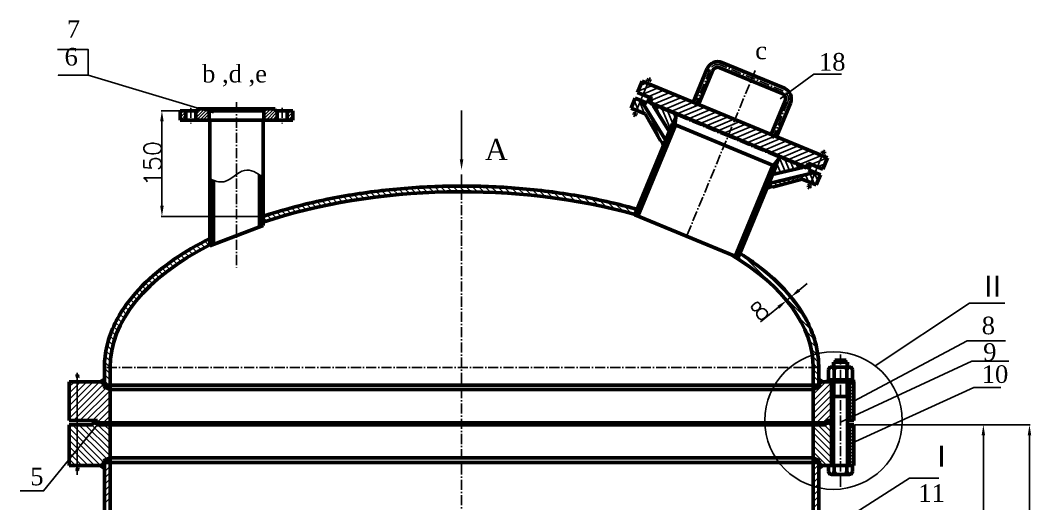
# Model space of a CAD drawing. Header units: millimetres. Extents: x 1843 to 5362, y -55 to 1852.
# Drawn here: x 2083 to 3522, y 1134 to 1821 of the extents above; entities that cross this region are included whole.
import ezdxf

# ---------------------------------------------------------------- set-up
doc = ezdxf.new("R2010")
doc.units = ezdxf.units.MM
doc.header["$LTSCALE"] = 1.2
doc.linetypes.add('ACAD_ISO10W100', pattern=[18, 12, -3, 0, -3])
for name, color, linetype in [('中心线', 211, 'ACAD_ISO10W100'), ('剖面线', 2, 'Continuous'), ('填充线', 70, 'Continuous'), ('标注线', 131, 'Continuous')]:
    doc.layers.add(name, color=color, linetype=linetype)
doc.layers.add('实体线', color=2, linetype='Continuous', lineweight=50)
doc.styles.get("Standard").update_dxf_attribs({"font": 'txt', "bigfont": 'gbcbig.shx'})
doc.dimstyles.new('ISO-25', dxfattribs={"dimtxt": 25, "dimasz": 15, "dimexe": 1.25, "dimexo": 0.625, "dimtad": 1, "dimdsep": 46, "dimtxsty": 'Standard', "dimcen": 2.5, "dimadec": 0, "dimazin": 0, "dimtfac": 1, "dimtmove": 0, "dimatfit": 3, "dimfxl": 1, "dimarcsym": 0})

# ---------------------------------------------------------------- blocks, each defined once
blk = doc.blocks.new('*D33')
at = {"layer": 'Defpoints', "color": 0}
for p in [(3179.2, 1427.7), (3173, 1422.6), (3173, 1422.6)]:
    blk.add_point(p, dxfattribs=at)
at = {"layer": '标注线', "color": 0, "lineweight": -2}
for p, q in [((3190.8, 1437.2), (3202.3, 1446.8)), ((3179.2, 1427.7), (3173, 1422.6)), ((3178.8, 1428.2), (3178.4, 1428.6)), ((3161.4, 1413), (3136, 1392.1)), ((3172.6, 1423.1), (3172.2, 1423.6))]:
    blk.add_line(p, q, dxfattribs=at)
at = {"layer": '标注线', "color": 0}
for points in [[(3189.2, 1439.2), (3192.4, 1435.3), (3179.2, 1427.7)], [(3159.9, 1415), (3163, 1411.1), (3173, 1422.6)]]:
    blk.add_solid(points, dxfattribs=at)
at = {"layer": '标注线', "color": 0, "insert": (3134.6, 1407.9), "char_height": 25, "attachment_point": 5, "rotation": 39.5047}
blk.add_mtext('8', dxfattribs=at)
blk = doc.blocks.new('*D34')
at = {"layer": 'Defpoints', "color": 0}
for p in [(3268.8, 1245.9), (3416.8, 895.9), (3452.9, 895.9)]:
    blk.add_point(p, dxfattribs=at)
at = {"layer": '标注线', "color": 0, "lineweight": -2}
for p, q in [((3269.4, 1245.9), (3454.2, 1245.9)), ((3452.9, 1230.9), (3452.9, 910.9)), ((3417.4, 895.9), (3454.2, 895.9))]:
    blk.add_line(p, q, dxfattribs=at)
at = {"layer": '标注线', "color": 0}
for points in [[(3450.4, 1230.9), (3455.4, 1230.9), (3452.9, 1245.9)], [(3450.4, 910.9), (3455.4, 910.9), (3452.9, 895.9)]]:
    blk.add_solid(points, dxfattribs=at)
at = {"layer": '标注线', "color": 0, "insert": (3439.8, 1070.9), "char_height": 25, "attachment_point": 5, "rotation": 90}
blk.add_mtext('350', dxfattribs=at)
blk = doc.blocks.new('*D35')
at = {"layer": 'Defpoints', "color": 0}
for p in [(3269.4, 1245.9), (3210.8, 445.9), (3518.5, 445.9)]:
    blk.add_point(p, dxfattribs=at)
at = {"layer": '标注线', "color": 0, "lineweight": -2}
for p, q in [((3270, 1245.9), (3519.7, 1245.9)), ((3518.5, 1230.9), (3518.5, 460.9)), ((3211.4, 445.9), (3519.7, 445.9))]:
    blk.add_line(p, q, dxfattribs=at)
at = {"layer": '标注线', "color": 0}
for points in [[(3516, 1230.9), (3521, 1230.9), (3518.5, 1245.9)], [(3516, 460.9), (3521, 460.9), (3518.5, 445.9)]]:
    blk.add_solid(points, dxfattribs=at)
at = {"layer": '标注线', "color": 0, "insert": (3505.4, 845.9), "char_height": 25, "attachment_point": 5, "rotation": 90}
blk.add_mtext('800', dxfattribs=at)
blk = doc.blocks.new('*D42')
at = {"layer": 'Defpoints', "color": 0}
for p in [(2284.6, 1692.2), (2310.7, 1692.2), (2428.8, 1542.2)]:
    blk.add_point(p, dxfattribs=at)
at = {"layer": '标注线', "color": 0, "lineweight": -2}
for p, q in [((2310, 1692.2), (2283.3, 1692.2)), ((2284.6, 1557.2), (2284.6, 1677.2)), ((2428.1, 1542.2), (2283.3, 1542.2))]:
    blk.add_line(p, q, dxfattribs=at)
at = {"layer": '标注线', "color": 0}
for points in [[(2282.1, 1677.2), (2287.1, 1677.2), (2284.6, 1692.2)], [(2282.1, 1557.2), (2287.1, 1557.2), (2284.6, 1542.2)]]:
    blk.add_solid(points, dxfattribs=at)
at = {"layer": '标注线', "color": 0, "insert": (2271.4, 1617.2), "char_height": 25, "attachment_point": 5, "rotation": 90}
blk.add_mtext('150', dxfattribs=at)

msp = doc.modelspace()

# ---------------------------------------------------------------- hatches: boundary and pattern name
at = {"layer": '填充线'}
h = msp.add_hatch(dxfattribs=at)
h.set_pattern_fill('ANSI31', color=256, scale=2, angle=67.5, style=0)
h.paths.add_polyline_path([(2957.871, 1710.321), (2965.57, 1707.132), (2959.639, 1692.812), (2951.939, 1696.001)])
h.paths.add_polyline_path([(2965.57, 1707.132), (2966.417, 1706.781), (3001.06, 1649.962), (2999.954, 1647.292), (2993.893, 1649.803), (2971.803, 1687.773), (2959.639, 1692.812)])
h.paths.add_polyline_path([(2983.295, 1699.777), (2983.334, 1699.793), (3015.392, 1686.514), (3010.219, 1674.025), (3010.909, 1673.739), (3006.273, 1662.546)])
h = msp.add_hatch(dxfattribs=at)
h.set_pattern_fill('ANSI31', color=256, angle=180, style=0)
h.set_pattern_definition([(225, (4246.3768, 3034.9292), (2.245064, -2.245064), [])])
h.paths.add_polyline_path([(2445.652, 1692.2), (2445.652, 1695.2), (2429.652, 1695.2), (2429.652, 1679.2), (2448.652, 1679.2), (2448.652, 1692.2)])
h.paths.add_polyline_path([(2470.652, 1692.2), (2462.652, 1692.2), (2462.652, 1679.2), (2470.652, 1679.2)])
h.paths.add_polyline_path([(2332.652, 1679.2), (2351.652, 1679.2), (2351.652, 1695.2), (2335.652, 1695.2), (2335.652, 1692.2), (2332.652, 1692.2)])
h.paths.add_polyline_path([(2318.652, 1692.2), (2310.652, 1692.2), (2310.652, 1679.2), (2318.652, 1679.2)])
h = msp.add_hatch(dxfattribs=at)
h.set_pattern_fill('ANSI31', color=256, scale=2, angle=67.5, style=0)
h.set_pattern_definition([(112.5, (-6238.47, 2650.9365), (-5.866635, -2.43004), [])])
h.paths.add_polyline_path([(3221.177, 1601.256), (3213.477, 1604.445), (3207.546, 1590.125), (3215.245, 1586.936)])
h.paths.add_polyline_path([(3147.957, 1589.115), (3146.851, 1586.445), (3152.913, 1583.935), (3195.382, 1595.164), (3207.546, 1590.125), (3213.477, 1604.445), (3212.631, 1604.796)])
h.paths.add_polyline_path([(3163.669, 1625.096), (3158.496, 1612.607), (3157.806, 1612.893), (3153.169, 1601.699), (3195.744, 1611.777), (3195.727, 1611.817)])
h = msp.add_hatch(dxfattribs=at)
h.set_pattern_fill('ANSI31', color=256, scale=2, angle=135, style=0)
h.set_pattern_definition([(180, (-16.0443, -42.1333), (-1e-15, -6.35), [])])
h.paths.add_polyline_path([(2352.652, 1501.945), (2358.152, 1504.05), (2358.152, 1593.421), (2358.131, 1593.43), (2358.11, 1593.438), (2358.088, 1593.446), (2358.067, 1593.455), (2358.045, 1593.463), (2358.024, 1593.471), (2358.002, 1593.48), (2357.981, 1593.488), (2357.96, 1593.496), (2357.938, 1593.505), (2357.917, 1593.513), (2357.895, 1593.521), (2357.874, 1593.53), (2357.852, 1593.538), (2357.831, 1593.546), (2357.81, 1593.555), (2357.788, 1593.563), (2357.767, 1593.572), (2357.745, 1593.58), (2357.724, 1593.589), (2357.702, 1593.597), (2357.681, 1593.606), (2357.659, 1593.614), (2357.638, 1593.623), (2357.617, 1593.631), (2357.595, 1593.64), (2357.574, 1593.648), (2357.552, 1593.657), (2357.531, 1593.665), (2357.509, 1593.674), (2357.488, 1593.682), (2357.466, 1593.691), (2357.445, 1593.699), (2357.424, 1593.708), (2357.402, 1593.717), (2357.381, 1593.725), (2357.359, 1593.734), (2357.338, 1593.743), (2357.316, 1593.751), (2357.295, 1593.76), (2357.273, 1593.769), (2357.252, 1593.777), (2357.231, 1593.786), (2357.209, 1593.795), (2357.188, 1593.803), (2357.166, 1593.812), (2357.145, 1593.821), (2357.123, 1593.829), (2357.102, 1593.838), (2357.08, 1593.847), (2357.059, 1593.856), (2357.037, 1593.865), (2357.016, 1593.873), (2356.995, 1593.882), (2356.973, 1593.891), (2356.952, 1593.9), (2356.93, 1593.909), (2356.909, 1593.917), (2356.887, 1593.926), (2356.866, 1593.935), (2356.844, 1593.944), (2356.823, 1593.953), (2356.801, 1593.962), (2356.78, 1593.971), (2356.758, 1593.979), (2356.737, 1593.988), (2356.716, 1593.997), (2356.694, 1594.006), (2356.673, 1594.015), (2356.651, 1594.024), (2356.63, 1594.033), (2356.608, 1594.042), (2356.587, 1594.051), (2356.565, 1594.06), (2356.544, 1594.069), (2356.522, 1594.078), (2356.501, 1594.087), (2356.479, 1594.096), (2356.458, 1594.105), (2356.437, 1594.114), (2356.415, 1594.123), (2356.394, 1594.132), (2356.372, 1594.141), (2356.351, 1594.15), (2356.329, 1594.159), (2356.308, 1594.168), (2356.286, 1594.177), (2356.265, 1594.187), (2356.243, 1594.196), (2356.222, 1594.205), (2356.2, 1594.214), (2356.179, 1594.223), (2356.157, 1594.232), (2356.136, 1594.241), (2356.114, 1594.251), (2356.093, 1594.26), (2356.071, 1594.269), (2356.05, 1594.278), (2356.029, 1594.287), (2356.007, 1594.296), (2355.986, 1594.306), (2355.964, 1594.315), (2355.943, 1594.324), (2355.921, 1594.333), (2355.9, 1594.343), (2355.878, 1594.352), (2355.857, 1594.361), (2355.835, 1594.37), (2355.814, 1594.38), (2355.792, 1594.389), (2355.771, 1594.398), (2355.749, 1594.408), (2355.728, 1594.417), (2355.706, 1594.426), (2355.685, 1594.436), (2355.663, 1594.445), (2355.642, 1594.454), (2355.62, 1594.464), (2355.599, 1594.473), (2355.577, 1594.482), (2355.556, 1594.492), (2355.534, 1594.501), (2355.513, 1594.511), (2355.491, 1594.52), (2355.47, 1594.529), (2355.448, 1594.539), (2355.427, 1594.548), (2355.405, 1594.558), (2355.384, 1594.567), (2355.362, 1594.577), (2355.341, 1594.586), (2355.32, 1594.596), (2355.298, 1594.605), (2355.277, 1594.615), (2355.255, 1594.624), (2355.234, 1594.634), (2355.212, 1594.643), (2355.191, 1594.653), (2355.169, 1594.662), (2355.148, 1594.672), (2355.126, 1594.681), (2355.105, 1594.691), (2355.083, 1594.7), (2355.062, 1594.71), (2355.04, 1594.719), (2355.019, 1594.729), (2354.997, 1594.739), (2354.976, 1594.748), (2354.954, 1594.758), (2354.933, 1594.767), (2354.911, 1594.777), (2354.89, 1594.787), (2354.868, 1594.796), (2354.847, 1594.806), (2354.825, 1594.815), (2354.804, 1594.825), (2354.782, 1594.835), (2354.761, 1594.844), (2354.739, 1594.854), (2354.718, 1594.864), (2354.696, 1594.874), (2354.675, 1594.883), (2354.653, 1594.893), (2354.632, 1594.903), (2354.61, 1594.912), (2354.589, 1594.922), (2354.567, 1594.932), (2354.546, 1594.942), (2354.524, 1594.951), (2354.503, 1594.961), (2354.481, 1594.971), (2354.46, 1594.981), (2354.438, 1594.99), (2354.417, 1595), (2354.395, 1595.01), (2354.374, 1595.02), (2354.352, 1595.029), (2354.331, 1595.039), (2354.309, 1595.049), (2354.288, 1595.059), (2354.266, 1595.069), (2354.245, 1595.079), (2354.223, 1595.088), (2354.202, 1595.098), (2354.18, 1595.108), (2354.159, 1595.118), (2354.137, 1595.128), (2354.116, 1595.138), (2354.094, 1595.148), (2354.072, 1595.158), (2354.051, 1595.167), (2354.029, 1595.177), (2354.008, 1595.187), (2353.986, 1595.197), (2353.965, 1595.207), (2353.943, 1595.217), (2353.922, 1595.227), (2353.9, 1595.237), (2353.879, 1595.247), (2353.857, 1595.257), (2353.836, 1595.267), (2353.814, 1595.277), (2353.793, 1595.287), (2353.771, 1595.297), (2353.75, 1595.307), (2353.728, 1595.317), (2353.707, 1595.327), (2353.685, 1595.337), (2353.664, 1595.347), (2353.642, 1595.357), (2353.621, 1595.367), (2353.599, 1595.377), (2353.578, 1595.387), (2353.556, 1595.397), (2353.535, 1595.407), (2353.513, 1595.417), (2353.492, 1595.427), (2353.47, 1595.437), (2353.449, 1595.447), (2353.427, 1595.457), (2353.406, 1595.467), (2353.384, 1595.477), (2353.363, 1595.487), (2353.341, 1595.497), (2353.32, 1595.508), (2353.298, 1595.518), (2353.277, 1595.528), (2353.255, 1595.538), (2353.233, 1595.548), (2353.212, 1595.558), (2353.19, 1595.568), (2353.169, 1595.578), (2353.147, 1595.589), (2353.126, 1595.599), (2353.104, 1595.609), (2353.083, 1595.619), (2353.061, 1595.629), (2353.04, 1595.639), (2353.018, 1595.65), (2352.997, 1595.66), (2352.975, 1595.67), (2352.954, 1595.68), (2352.932, 1595.69), (2352.911, 1595.701), (2352.889, 1595.711), (2352.868, 1595.721), (2352.846, 1595.731), (2352.825, 1595.742), (2352.803, 1595.752), (2352.782, 1595.762), (2352.76, 1595.772), (2352.739, 1595.782), (2352.717, 1595.793), (2352.695, 1595.803), (2352.674, 1595.813), (2352.652, 1595.824)])
h.paths.add_polyline_path([(2423.152, 1528.926), (2428.652, 1531.031), (2428.652, 1597.183), (2428.631, 1597.199), (2428.609, 1597.216), (2428.588, 1597.232), (2428.566, 1597.248), (2428.544, 1597.264), (2428.523, 1597.281), (2428.501, 1597.297), (2428.48, 1597.313), (2428.458, 1597.329), (2428.436, 1597.345), (2428.415, 1597.362), (2428.393, 1597.378), (2428.371, 1597.394), (2428.35, 1597.41), (2428.328, 1597.426), (2428.307, 1597.443), (2428.285, 1597.459), (2428.263, 1597.475), (2428.242, 1597.491), (2428.22, 1597.507), (2428.199, 1597.523), (2428.177, 1597.54), (2428.155, 1597.556), (2428.134, 1597.572), (2428.112, 1597.588), (2428.091, 1597.604), (2428.069, 1597.62), (2428.047, 1597.637), (2428.026, 1597.653), (2428.004, 1597.669), (2427.983, 1597.685), (2427.961, 1597.701), (2427.94, 1597.717), (2427.918, 1597.733), (2427.896, 1597.749), (2427.875, 1597.765), (2427.853, 1597.781), (2427.832, 1597.798), (2427.81, 1597.814), (2427.789, 1597.83), (2427.767, 1597.846), (2427.745, 1597.862), (2427.724, 1597.878), (2427.702, 1597.894), (2427.681, 1597.91), (2427.659, 1597.926), (2427.637, 1597.942), (2427.616, 1597.958), (2427.594, 1597.974), (2427.573, 1597.99), (2427.551, 1598.006), (2427.53, 1598.022), (2427.508, 1598.038), (2427.487, 1598.054), (2427.465, 1598.07), (2427.443, 1598.086), (2427.422, 1598.102), (2427.4, 1598.118), (2427.379, 1598.134), (2427.357, 1598.15), (2427.336, 1598.166), (2427.314, 1598.182), (2427.293, 1598.198), (2427.271, 1598.214), (2427.249, 1598.23), (2427.228, 1598.246), (2427.206, 1598.262), (2427.185, 1598.278), (2427.163, 1598.294), (2427.142, 1598.31), (2427.12, 1598.326), (2427.099, 1598.341), (2427.077, 1598.357), (2427.056, 1598.373), (2427.034, 1598.389), (2427.012, 1598.405), (2426.991, 1598.421), (2426.969, 1598.437), (2426.948, 1598.453), (2426.926, 1598.468), (2426.905, 1598.484), (2426.883, 1598.5), (2426.862, 1598.516), (2426.84, 1598.532), (2426.819, 1598.548), (2426.797, 1598.564), (2426.776, 1598.579), (2426.754, 1598.595), (2426.733, 1598.611), (2426.711, 1598.627), (2426.69, 1598.643), (2426.668, 1598.658), (2426.647, 1598.674), (2426.625, 1598.69), (2426.603, 1598.706), (2426.582, 1598.721), (2426.56, 1598.737), (2426.539, 1598.753), (2426.517, 1598.769), (2426.496, 1598.785), (2426.474, 1598.8), (2426.453, 1598.816), (2426.431, 1598.832), (2426.41, 1598.847), (2426.388, 1598.863), (2426.367, 1598.879), (2426.345, 1598.895), (2426.324, 1598.91), (2426.302, 1598.926), (2426.281, 1598.942), (2426.259, 1598.957), (2426.238, 1598.973), (2426.216, 1598.989), (2426.195, 1599.004), (2426.173, 1599.02), (2426.152, 1599.036), (2426.13, 1599.051), (2426.109, 1599.067), (2426.087, 1599.082), (2426.066, 1599.098), (2426.044, 1599.114), (2426.023, 1599.129), (2426.001, 1599.145), (2425.98, 1599.16), (2425.958, 1599.176), (2425.937, 1599.192), (2425.915, 1599.207), (2425.894, 1599.223), (2425.873, 1599.238), (2425.851, 1599.254), (2425.83, 1599.269), (2425.808, 1599.285), (2425.787, 1599.301), (2425.765, 1599.316), (2425.744, 1599.332), (2425.722, 1599.347), (2425.701, 1599.363), (2425.679, 1599.378), (2425.658, 1599.394), (2425.636, 1599.409), (2425.615, 1599.425), (2425.593, 1599.44), (2425.572, 1599.455), (2425.55, 1599.471), (2425.529, 1599.486), (2425.507, 1599.502), (2425.486, 1599.517), (2425.465, 1599.533), (2425.443, 1599.548), (2425.422, 1599.564), (2425.4, 1599.579), (2425.379, 1599.594), (2425.357, 1599.61), (2425.336, 1599.625), (2425.314, 1599.64), (2425.293, 1599.656), (2425.271, 1599.671), (2425.25, 1599.687), (2425.229, 1599.702), (2425.207, 1599.717), (2425.186, 1599.733), (2425.164, 1599.748), (2425.143, 1599.763), (2425.121, 1599.779), (2425.1, 1599.794), (2425.078, 1599.809), (2425.057, 1599.824), (2425.036, 1599.84), (2425.014, 1599.855), (2424.993, 1599.87), (2424.971, 1599.886), (2424.95, 1599.901), (2424.928, 1599.916), (2424.907, 1599.931), (2424.885, 1599.947), (2424.864, 1599.962), (2424.843, 1599.977), (2424.821, 1599.992), (2424.8, 1600.007), (2424.778, 1600.023), (2424.757, 1600.038), (2424.735, 1600.053), (2424.714, 1600.068), (2424.693, 1600.083), (2424.671, 1600.098), (2424.65, 1600.114), (2424.628, 1600.129), (2424.607, 1600.144), (2424.585, 1600.159), (2424.564, 1600.174), (2424.543, 1600.189), (2424.521, 1600.204), (2424.5, 1600.219), (2424.478, 1600.234), (2424.457, 1600.249), (2424.436, 1600.265), (2424.414, 1600.28), (2424.393, 1600.295), (2424.371, 1600.31), (2424.35, 1600.325), (2424.329, 1600.34), (2424.307, 1600.355), (2424.286, 1600.37), (2424.264, 1600.385), (2424.243, 1600.4), (2424.221, 1600.415), (2424.2, 1600.43), (2424.179, 1600.445), (2424.157, 1600.46), (2424.136, 1600.475), (2424.114, 1600.49), (2424.093, 1600.504), (2424.072, 1600.519), (2424.05, 1600.534), (2424.029, 1600.549), (2424.007, 1600.564), (2423.986, 1600.579), (2423.965, 1600.594), (2423.943, 1600.609), (2423.922, 1600.624), (2423.901, 1600.638), (2423.879, 1600.653), (2423.858, 1600.668), (2423.836, 1600.683), (2423.815, 1600.698), (2423.794, 1600.713), (2423.772, 1600.727), (2423.751, 1600.742), (2423.729, 1600.757), (2423.708, 1600.772), (2423.687, 1600.787), (2423.665, 1600.801), (2423.644, 1600.816), (2423.623, 1600.831), (2423.601, 1600.846), (2423.58, 1600.86), (2423.558, 1600.875), (2423.537, 1600.89), (2423.516, 1600.904), (2423.494, 1600.919), (2423.473, 1600.934), (2423.452, 1600.948), (2423.43, 1600.963), (2423.409, 1600.978), (2423.387, 1600.992), (2423.366, 1601.007), (2423.345, 1601.022), (2423.323, 1601.036), (2423.302, 1601.051), (2423.281, 1601.066), (2423.259, 1601.08), (2423.238, 1601.095), (2423.217, 1601.109), (2423.195, 1601.124), (2423.174, 1601.138), (2423.152, 1601.153)])
h = msp.add_hatch(dxfattribs=at)
h.set_pattern_fill('ANSI37', color=256, scale=0.5, angle=90, style=0)
h.paths.add_polyline_path([(2210.757, 1302.311), (2202.757, 1302.311), (2202.757, 1310.87), (2196.757, 1306.9), (2201.691, 1304.544), (2201.691, 1300.153), (2210.757, 1295.88)])
h.paths.add_polyline_path([(2210.757, 1198.921), (2201.691, 1194.647), (2201.691, 1190.256), (2196.757, 1187.9), (2202.757, 1183.93), (2202.757, 1192.49), (2210.757, 1192.49)])
h = msp.add_hatch(dxfattribs=at)
h.set_pattern_fill('ANSI37', color=256, scale=0.5, angle=90, style=0)
h.paths.add_polyline_path([(3210.757, 1302.311), (3210.757, 1295.88), (3219.823, 1300.153), (3219.823, 1304.544), (3224.757, 1306.9), (3218.757, 1310.87), (3218.757, 1302.311)])
h.paths.add_polyline_path([(3218.757, 1192.49), (3218.757, 1183.93), (3224.757, 1187.9), (3219.823, 1190.256), (3219.823, 1194.647), (3210.757, 1198.921), (3210.757, 1192.49)])
h = msp.add_hatch(dxfattribs=at)
h.set_pattern_fill('ANSI31', color=256, scale=2, style=0)
h.paths.add_polyline_path([(2210.757, 1295.88), (2201.691, 1300.153), (2201.691, 1304.544), (2196.757, 1306.9), (2164.271, 1306.9), (2164.271, 1251.9), (2184.757, 1251.9), (2192.757, 1251.9), (2192.757, 1248.9), (2210.757, 1248.9)])
h.paths.add_polyline_path([(2164.271, 1306.9), (2152.757, 1306.9), (2152.757, 1251.9), (2164.271, 1251.9)])
h = msp.add_hatch(dxfattribs=at)
h.set_pattern_fill('ANSI31', color=256, scale=2, style=0)
h.paths.add_polyline_path([(3210.757, 1248.9), (3228.757, 1248.9), (3228.757, 1251.9), (3236.757, 1251.9), (3236.757, 1306.9), (3224.757, 1306.9), (3219.823, 1304.544), (3219.823, 1300.153), (3210.757, 1295.88)])
h = msp.add_hatch(dxfattribs=at)
h.set_pattern_fill('ANSI31', color=256, style=0)
h.paths.add_polyline_path([(3268.757, 1306.9), (3262.757, 1306.9), (3262.757, 1251.9), (3268.757, 1251.9)])
h = msp.add_hatch(dxfattribs=at)
h.set_pattern_fill('ANSI31', color=256, scale=2, angle=90, style=0)
h.paths.add_polyline_path([(2210.757, 1245.9), (2191.757, 1245.9), (2191.757, 1249.9), (2188.757, 1249.9), (2184.757, 1245.9), (2164.271, 1245.9), (2164.271, 1187.9), (2196.757, 1187.9), (2201.691, 1190.256), (2201.691, 1194.647), (2210.757, 1198.921)])
h.paths.add_polyline_path([(2164.271, 1245.9), (2152.757, 1245.9), (2152.757, 1187.9), (2158.757, 1187.9), (2164.271, 1187.9)])
h = msp.add_hatch(dxfattribs=at)
h.set_pattern_fill('ANSI37', color=256, scale=0.5, style=0)
h.set_pattern_definition([(135, (5421.5137, 0), (1.122532, 1.122532), []), (45, (5421.5137, 0), (1.122532, -1.122532), [])])
h.paths.add_polyline_path([(2192.757, 1248.9), (2210.757, 1248.9), (2210.757, 1245.9), (2192.757, 1245.9)])
h = msp.add_hatch(dxfattribs=at)
h.set_pattern_fill('ANSI31', color=256, scale=2, angle=90, style=0)
h.paths.add_polyline_path([(3210.757, 1198.921), (3219.823, 1194.647), (3219.823, 1190.256), (3224.757, 1187.9), (3236.757, 1187.9), (3236.757, 1245.9), (3232.757, 1249.9), (3229.757, 1249.9), (3229.757, 1245.9), (3210.757, 1245.9)])
h = msp.add_hatch(dxfattribs=at)
h.set_pattern_fill('ANSI37', color=256, scale=0.5, style=0)
h.paths.add_polyline_path([(3228.757, 1248.9), (3210.757, 1248.9), (3210.757, 1245.9), (3228.757, 1245.9)])
h = msp.add_hatch(dxfattribs=at)
h.set_pattern_fill('ANSI31', color=256, angle=90, style=0)
h.paths.add_polyline_path([(3268.757, 1245.9), (3262.757, 1245.9), (3262.757, 1187.9), (3268.757, 1187.9)])
at = {"layer": '实体线'}
h = msp.add_hatch(color=256, dxfattribs=at)
h.set_gradient(color1=(51, 51, 51), color2=(51, 51, 51), tint=1)
h.paths.add_polyline_path([(3244.757, 1327.9), (3236.757, 1327.9, -0.41421356), (3240.757, 1323.9, -0.41421356)])
h.paths.add_polyline_path([(3262.757, 1327.9), (3254.757, 1327.9, -0.41421356), (3258.757, 1323.9, -0.41421356)])
h.paths.add_polyline_path([(3258.757, 1179.4, -0.41421356), (3254.757, 1175.4), (3262.757, 1175.4, -0.41421356)])
h.paths.add_polyline_path([(3240.757, 1179.4, -0.41421356), (3236.757, 1175.4), (3244.757, 1175.4, -0.41421356)])

# ---------------------------------------------------------------- linework, layer by layer
at = {"layer": '中心线'}
for p, q in [((3168.312, 1720.569), (3079.619, 1757.306)), ((3128.477, 1749.83), (3029.689, 1511.334)), ((3063.94, 1750.812), (3042.32, 1698.617)), ((2390.652, 1704.357), (2390.652, 1467.52)), ((2978.665, 1701.727), (3089.531, 1655.805)), ((3174.806, 1704.89), (3153.327, 1653.034)), ((2325.652, 1696.689), (2325.652, 1674.028)), ((2455.652, 1696.689), (2455.652, 1674.028)), ((3200.396, 1609.883), (3089.531, 1655.805)), ((2710.757, 1601.737), (2710.757, -23.643)), ((3249.757, 1345.898), (3249.757, 1153.094)), ((3218.757, 1327.311), (2202.757, 1327.311))]:
    msp.add_line(p, q, dxfattribs=at)
for centre, start, end in [((3075.027, 1746.22), 67.5, 157.5), ((3163.719, 1709.482), 337.5, 67.5)]:
    msp.add_arc(centre, 12, start, end, dxfattribs=at)
at = {"layer": '剖面线'}
for p, q in [((2979.038, 1739.646), (2955.847, 1683.658)), ((2980.719, 1736.012), (2972.969, 1735.863)), ((2974.567, 1738.56), (2980.169, 1733.445)), ((2961.277, 1688.135), (2953.846, 1687.438)), ((2955.36, 1690.586), (2959.683, 1684.893)), ((3010.219, 1674.025), (3015.392, 1686.514)), ((3017.553, 1685.619), (3015.596, 1671.798)), ((3017.452, 1687.826), (3016.687, 1685.978)), ((2993.893, 1649.803), (2999.954, 1647.292)), ((2993.893, 1649.803), (2997.433, 1641.205)), ((3161.508, 1625.991), (3153.119, 1614.834)), ((3163.14, 1627.48), (3162.375, 1625.632)), ((3226.945, 1636.96), (3203.754, 1580.972)), ((3229.339, 1633.03), (3221.761, 1633.374)), ((3223.187, 1635.579), (3228.562, 1629.994)), ((3158.496, 1612.607), (3163.669, 1625.096)), ((3152.913, 1583.935), (3144.33, 1580.359)), ((3152.913, 1583.935), (3146.851, 1586.445)), ((3208.997, 1585.526), (3201.915, 1584.557)), ((3203.081, 1587.977), (3207.842, 1582.229)), ((3241.757, 1337.9), (3241.757, 1327.9)), ((3257.757, 1327.9), (3257.757, 1337.9)), ((2161.852, 1316.704), (2167.204, 1313.303)), ((2166.718, 1316.947), (2161.986, 1313.504)), ((2164.271, 1319.616), (2164.271, 1174.789)), ((3241.757, 1306.9), (3241.757, 1285.9)), ((3257.757, 1285.9), (3257.757, 1306.9)), ((2161.852, 1181.097), (2167.204, 1184.498)), ((2166.718, 1180.854), (2161.986, 1184.297))]:
    msp.add_line(p, q, dxfattribs=at)
msp.add_circle((3239.757, 1251.9), 97.84, dxfattribs=at)
msp.add_open_spline([(2352.652, 1595.824), (2359.401, 1592.601), (2376.817, 1586.208), (2401.165, 1616.049), (2419.537, 1604.035), (2428.652, 1597.183)], degree=3, knots=[17.29271153, 17.29271153, 17.29271153, 17.29271153, 38.38852852, 71.8880786, 102.75605567, 102.75605567, 102.75605567, 102.75605567], dxfattribs=at)
at = {"layer": '填充线'}
for p, q in [((2961.916, 1720.085), (2982.077, 1728.437)), ((2965.352, 1728.382), (2973.78, 1731.873)), ((2967.509, 1715.529), (2990.374, 1725)), ((2975.806, 1712.092), (2998.67, 1721.563)), ((2981.004, 1707.372), (3006.967, 1718.127)), ((2983.93, 1701.711), (3015.264, 1714.69)), ((2979.186, 1701.511), (2981.799, 1702.594)), ((2979.309, 1703.281), (2979.725, 1703.453)), ((2980.704, 1700.882), (2979.622, 1703.495)), ((2981.26, 1700.652), (2983.873, 1701.735)), ((2982.778, 1700.023), (2981.696, 1702.636)), ((2983.334, 1699.793), (2985.947, 1700.875)), ((2984.853, 1699.164), (2983.77, 1701.777)), ((2985.408, 1698.934), (2988.021, 1700.016)), ((2986.927, 1698.305), (2985.844, 1700.918)), ((2987.482, 1698.075), (2990.095, 1699.157)), ((2989.001, 1697.446), (2987.919, 1700.059)), ((2989.556, 1697.216), (2992.17, 1698.298)), ((2991.075, 1696.587), (2989.993, 1699.2)), ((2993.149, 1695.727), (2992.067, 1698.341)), ((2992.226, 1698.275), (3023.56, 1711.254)), ((3000.523, 1694.838), (3031.857, 1707.817)), ((3008.82, 1691.401), (3040.154, 1704.38)), ((3017.116, 1687.965), (3048.45, 1700.944)), ((2991.631, 1696.356), (2994.244, 1697.439)), ((2993.705, 1695.497), (2996.318, 1696.58)), ((2995.223, 1694.868), (2994.141, 1697.481)), ((2995.779, 1694.638), (2998.392, 1695.721)), ((2997.298, 1694.009), (2996.215, 1696.622)), ((2997.853, 1693.779), (3000.466, 1694.861)), ((2999.372, 1693.15), (2998.289, 1695.763)), ((2999.927, 1692.92), (3002.54, 1694.002)), ((3001.446, 1692.291), (3000.364, 1694.904)), ((3002.001, 1692.061), (3004.615, 1693.143)), ((3003.52, 1691.432), (3002.438, 1694.045)), ((3004.076, 1691.202), (3006.689, 1692.284)), ((3005.594, 1690.573), (3004.512, 1693.186)), ((3006.15, 1690.342), (3008.763, 1691.425)), ((3007.668, 1689.713), (3006.586, 1692.327)), ((3008.224, 1689.483), (3010.837, 1690.566)), ((3009.743, 1688.854), (3008.66, 1691.467)), ((3010.298, 1688.624), (3012.911, 1689.707)), ((3011.817, 1687.995), (3010.734, 1690.608)), ((3012.372, 1687.765), (3014.985, 1688.847)), ((3013.891, 1687.136), (3012.809, 1689.749)), ((3014.042, 1683.255), (3017.416, 1684.652)), ((3016.447, 1677.806), (3014.116, 1683.433)), ((3014.446, 1686.906), (3017.06, 1687.988)), ((3015.965, 1686.277), (3014.883, 1688.89)), ((3014.902, 1685.329), (3016.577, 1686.023)), ((3016.885, 1680.898), (3014.975, 1685.507)), ((3017.322, 1683.99), (3016.46, 1686.072)), ((3017.247, 1687.331), (3016.957, 1688.031)), ((3025.413, 1684.528), (3056.747, 1697.507)), ((3033.71, 1681.092), (3065.044, 1694.071)), ((3042.006, 1677.655), (3073.341, 1690.634)), ((3050.303, 1674.218), (3081.637, 1687.197)), ((3058.6, 1670.782), (3089.934, 1683.761)), ((3009.863, 1671.214), (3013.435, 1672.693)), ((3010.606, 1674.958), (3016.382, 1677.351)), ((3011.331, 1673.565), (3010.68, 1675.137)), ((3011.36, 1673.552), (3016.124, 1675.526)), ((3011.465, 1677.032), (3016.641, 1679.176)), ((3013.405, 1672.706), (3011.539, 1677.211)), ((3012.324, 1679.107), (3016.899, 1681.002)), ((3015.479, 1671.846), (3012.398, 1679.285)), ((3013.183, 1681.181), (3017.158, 1682.827)), ((3016.009, 1674.715), (3013.257, 1681.359)), ((3013.435, 1672.693), (3015.866, 1673.7)), ((3015.509, 1671.834), (3015.607, 1671.875)), ((3066.896, 1667.345), (3098.231, 1680.324)), ((3075.193, 1663.909), (3096.552, 1672.756)), ((3091.786, 1657.035), (3123.121, 1670.014)), ((3093.115, 1664.459), (3114.824, 1673.451)), ((3096.552, 1672.756), (3106.527, 1676.888)), ((3002.99, 1654.621), (3008.869, 1657.056)), ((3006.427, 1662.917), (3012.306, 1665.353)), ((3083.49, 1660.472), (3093.115, 1664.459)), ((3100.083, 1653.599), (3131.417, 1666.578)), ((3108.38, 1650.162), (3139.714, 1663.141)), ((3116.676, 1646.726), (3148.011, 1659.705)), ((3124.973, 1643.289), (3156.307, 1656.268)), ((2994.272, 1648.883), (2995.193, 1649.264)), ((2994.876, 1647.415), (2997.267, 1648.405)), ((2997.993, 1642.556), (2995.218, 1649.254)), ((2995.481, 1645.947), (2999.341, 1647.546)), ((2996.085, 1644.479), (2999.349, 1645.831)), ((2996.117, 1638.027), (3001.996, 1640.463)), ((2996.69, 1643.011), (2998.49, 1643.757)), ((2998.852, 1644.63), (2997.292, 1648.395)), ((2999.711, 1646.704), (2999.366, 1647.536)), ((2999.553, 1646.324), (3005.433, 1648.759)), ((3133.27, 1639.852), (3164.604, 1652.831)), ((3141.566, 1636.416), (3172.901, 1649.395)), ((3149.863, 1632.979), (3181.197, 1645.958)), ((3158.16, 1629.543), (3189.494, 1642.522)), ((2992.68, 1629.731), (2998.56, 1632.166)), ((3162.935, 1626.985), (3163.635, 1627.275)), ((3163.096, 1625.333), (3165.709, 1626.415)), ((3164.615, 1624.704), (3163.533, 1627.317)), ((3166.689, 1623.845), (3165.607, 1626.458)), ((3166.457, 1626.106), (3197.791, 1639.085)), ((3174.753, 1622.669), (3206.087, 1635.648)), ((3183.05, 1619.233), (3214.384, 1632.212)), ((3191.347, 1615.796), (3222.681, 1628.775)), ((2985.807, 1613.137), (2991.687, 1615.573)), ((2989.244, 1621.434), (2995.123, 1623.869)), ((3153.206, 1614.798), (3153.166, 1614.896)), ((3153.236, 1614.786), (3160.675, 1617.867)), ((3153.305, 1613.785), (3154.478, 1614.271)), ((3155.281, 1613.939), (3154.274, 1616.37)), ((3154.89, 1617.189), (3161.534, 1619.941)), ((3155.31, 1613.926), (3159.815, 1615.793)), ((3157.355, 1613.08), (3155.382, 1617.843)), ((3158.882, 1613.54), (3156.49, 1619.317)), ((3156.766, 1619.684), (3162.393, 1622.015)), ((3157.384, 1613.067), (3158.956, 1613.718)), ((3159.742, 1615.614), (3157.598, 1620.79)), ((3158.643, 1622.18), (3163.252, 1624.089)), ((3160.601, 1617.688), (3158.706, 1622.264)), ((3161.46, 1619.763), (3159.814, 1623.737)), ((3160.519, 1624.676), (3162.601, 1625.538)), ((3162.319, 1621.837), (3160.922, 1625.21)), ((3163.178, 1623.911), (3162.484, 1625.587)), ((3165.17, 1624.474), (3167.784, 1625.556)), ((3167.245, 1623.615), (3169.858, 1624.697)), ((3168.763, 1622.986), (3167.681, 1625.599)), ((3169.319, 1622.756), (3171.932, 1623.838)), ((3170.837, 1622.127), (3169.755, 1624.74)), ((3171.393, 1621.896), (3174.006, 1622.979)), ((3172.912, 1621.267), (3171.829, 1623.881)), ((3173.467, 1621.037), (3176.08, 1622.12)), ((3174.986, 1620.408), (3173.903, 1623.021)), ((3175.541, 1620.178), (3178.154, 1621.261)), ((3177.06, 1619.549), (3175.978, 1622.162)), ((3177.615, 1619.319), (3180.229, 1620.401)), ((3179.134, 1618.69), (3178.052, 1621.303)), ((3179.69, 1618.46), (3182.303, 1619.542)), ((3181.208, 1617.831), (3180.126, 1620.444)), ((3181.764, 1617.601), (3184.377, 1618.683)), ((3183.282, 1616.972), (3182.2, 1619.585)), ((3183.838, 1616.742), (3186.451, 1617.824)), ((3185.357, 1616.113), (3184.274, 1618.726)), ((3185.912, 1615.882), (3188.525, 1616.965)), ((3187.431, 1615.253), (3186.348, 1617.867)), ((3187.986, 1615.023), (3190.599, 1616.106)), ((3189.505, 1614.394), (3188.423, 1617.007)), ((3190.06, 1614.164), (3192.674, 1615.247)), ((3191.579, 1613.535), (3190.497, 1616.148)), ((3192.135, 1613.305), (3194.748, 1614.387)), ((3193.653, 1612.676), (3192.571, 1615.289)), ((3194.209, 1612.446), (3196.822, 1613.528)), ((3195.727, 1611.817), (3194.645, 1614.43)), ((3196.283, 1611.587), (3198.896, 1612.669)), ((3197.802, 1610.958), (3196.719, 1613.571)), ((3198.357, 1610.728), (3200.97, 1611.81)), ((3199.876, 1610.098), (3198.793, 1612.712)), ((3201.04, 1611.437), (3200.868, 1611.852)), ((3208.112, 1615.868), (3230.977, 1625.339)), ((3216.409, 1612.431), (3227.752, 1617.129)), ((2978.934, 1596.544), (2984.813, 1598.979)), ((2982.37, 1604.841), (2988.25, 1607.276)), ((3146.432, 1597.192), (3152.311, 1599.627)), ((3149.868, 1605.489), (3155.748, 1607.924)), ((2645.545, 1575.175), (2638.046, 1582.674)), ((2654.006, 1575.695), (2646.45, 1583.251)), ((2662.536, 1576.145), (2654.922, 1583.759)), ((2671.137, 1576.524), (2663.463, 1584.199)), ((2679.81, 1576.831), (2672.074, 1584.567)), ((2688.558, 1577.064), (2680.758, 1584.864)), ((2697.381, 1577.221), (2689.515, 1585.086)), ((2706.282, 1577.301), (2698.348, 1585.234)), ((2710.757, 1581.806), (2707.258, 1585.304)), ((2724.324, 1577.218), (2716.248, 1585.295)), ((2733.47, 1577.052), (2725.318, 1585.205)), ((2742.703, 1576.8), (2734.472, 1585.031)), ((2752.026, 1576.458), (2743.712, 1584.771)), ((2761.441, 1576.023), (2753.042, 1584.422)), ((2770.952, 1575.492), (2762.463, 1583.981)), ((2780.562, 1574.862), (2771.98, 1583.444)), ((2790.276, 1574.129), (2781.596, 1582.809)), ((2975.497, 1588.247), (2981.377, 1590.683)), ((3139.559, 1580.599), (3145.438, 1583.034)), ((3142.995, 1588.895), (3148.875, 1591.331)), ((3144.889, 1581.709), (3151.587, 1584.484)), ((3146.133, 1581.11), (3145.387, 1582.91)), ((3145.749, 1583.783), (3149.513, 1585.343)), ((3147.598, 1581.72), (3146.246, 1584.985)), ((3146.608, 1585.857), (3147.439, 1586.202)), ((3149.064, 1582.331), (3147.465, 1586.191)), ((3150.529, 1582.942), (3149.539, 1585.332)), ((3151.994, 1583.552), (3151.613, 1584.473)), ((2541.437, 1562.54), (2534.564, 1569.413)), ((2549.078, 1563.88), (2542.162, 1570.795)), ((2556.777, 1565.16), (2549.818, 1572.119)), ((2564.536, 1566.381), (2557.534, 1573.384)), ((2572.356, 1567.542), (2565.308, 1574.59)), ((2580.236, 1568.642), (2573.142, 1575.736)), ((2588.177, 1569.681), (2581.037, 1576.822)), ((2596.181, 1570.658), (2588.993, 1577.846)), ((2604.247, 1571.572), (2597.01, 1578.809)), ((2612.376, 1572.423), (2605.089, 1579.71)), ((2620.57, 1573.21), (2613.232, 1580.548)), ((2628.828, 1573.932), (2621.438, 1581.321)), ((2637.153, 1574.587), (2629.71, 1582.031)), ((2715.262, 1577.3), (2710.757, 1581.806)), ((2800.097, 1573.287), (2791.314, 1582.07)), ((2810.032, 1572.333), (2801.14, 1581.225)), ((2820.084, 1571.261), (2811.078, 1580.268)), ((2830.261, 1570.065), (2821.132, 1579.193)), ((2840.568, 1568.738), (2831.31, 1577.996)), ((2851.013, 1567.273), (2841.617, 1576.669)), ((2861.605, 1565.662), (2852.061, 1575.205)), ((2872.353, 1563.894), (2862.651, 1573.595)), ((2883.268, 1561.959), (2873.396, 1571.831)), ((2894.362, 1559.845), (2884.305, 1569.902)), ((2968.624, 1571.654), (2974.504, 1574.089)), ((2972.061, 1579.951), (2977.94, 1582.386)), ((3136.122, 1572.302), (3142.002, 1574.737)), ((2475.3, 1547.855), (2468.776, 1554.379)), ((2482.417, 1549.718), (2475.856, 1556.279)), ((2489.592, 1551.524), (2482.994, 1558.121)), ((2496.824, 1553.271), (2490.189, 1559.906)), ((2504.115, 1554.961), (2497.442, 1561.634)), ((2511.463, 1556.593), (2504.751, 1563.305)), ((2518.869, 1558.167), (2512.118, 1564.918)), ((2526.333, 1559.683), (2519.542, 1566.474)), ((2533.856, 1561.141), (2527.024, 1567.973)), ((2905.651, 1557.537), (2895.392, 1567.795)), ((2917.15, 1555.017), (2906.67, 1565.498)), ((2928.881, 1552.267), (2918.156, 1562.992)), ((2940.866, 1549.262), (2929.869, 1560.259)), ((2953.136, 1545.973), (2941.834, 1557.274)), ((2959.196, 1548.893), (2954.077, 1554.012)), ((2961.751, 1555.061), (2967.63, 1557.496)), ((2965.187, 1563.357), (2971.067, 1565.793)), ((3129.249, 1555.709), (3135.128, 1558.144)), ((3132.685, 1564.005), (3138.565, 1566.441)), ((2433.814, 1535.459), (2428.757, 1540.516)), ((2440.583, 1537.671), (2434.232, 1544.021)), ((2447.41, 1539.824), (2441.025, 1546.208)), ((2454.295, 1541.919), (2447.877, 1548.337)), ((2461.238, 1543.956), (2454.786, 1550.409)), ((2468.24, 1545.934), (2461.752, 1552.422)), ((2958.314, 1546.764), (2964.194, 1549.199)), ((3122.376, 1539.115), (3128.255, 1541.551)), ((3125.812, 1547.412), (3131.692, 1549.847)), ((3118.939, 1530.819), (3124.819, 1533.254)), ((3112.066, 1514.225), (3117.945, 1516.661)), ((3115.502, 1522.522), (3121.382, 1524.957)), ((2333.949, 1491.64), (2328.092, 1497.497)), ((2339.694, 1494.876), (2333.813, 1500.757)), ((2345.509, 1498.04), (2339.603, 1503.946)), ((2351.395, 1501.135), (2345.464, 1507.066)), ((2352.652, 1508.858), (2351.392, 1510.118)), ((3105.193, 1497.632), (3111.072, 1500.067)), ((3108.629, 1505.929), (3114.509, 1508.364)), ((2311.719, 1477.95), (2305.949, 1483.719)), ((2317.161, 1481.488), (2311.371, 1487.278)), ((2322.681, 1484.947), (2316.87, 1490.759)), ((2328.278, 1488.331), (2322.444, 1494.164)), ((3101.756, 1489.335), (3107.636, 1491.771)), ((3113.334, 1475.577), (3104.562, 1484.349)), ((3199.161, 1398.73), (3111.477, 1486.414)), ((2290.775, 1462.972), (2285.074, 1468.673)), ((2295.882, 1466.845), (2290.166, 1472.561)), ((2301.077, 1470.631), (2295.344, 1476.363)), ((2306.357, 1474.331), (2300.606, 1480.082)), ((2276.01, 1450.796), (2270.342, 1456.464)), ((2280.836, 1454.951), (2275.159, 1460.627)), ((2285.759, 1459.008), (2280.071, 1464.696)), ((3179.191, 1427.68), (3145.649, 1461.222)), ((2257.756, 1433.129), (2252.096, 1438.789)), ((2262.153, 1437.713), (2256.496, 1443.37)), ((2266.664, 1442.182), (2261.006, 1447.839)), ((2271.285, 1446.542), (2265.623, 1452.203)), ((2245.311, 1418.634), (2239.615, 1424.33)), ((2249.328, 1423.596), (2243.65, 1429.275)), ((2253.479, 1428.426), (2247.812, 1434.093)), ((2237.706, 1408.278), (2231.955, 1414.029)), ((2241.434, 1413.531), (2235.714, 1419.25)), ((2227.527, 1391.516), (2221.625, 1397.419)), ((2230.741, 1397.283), (2224.9, 1403.124)), ((2234.138, 1402.866), (2228.347, 1408.656)), ((3207.7, 1381.21), (3189.529, 1399.382)), ((2221.716, 1379.366), (2215.643, 1385.44)), ((2224.513, 1385.55), (2218.534, 1391.529)), ((2216.862, 1366.26), (2210.531, 1372.591)), ((2219.157, 1372.945), (2212.968, 1379.134)), ((3212.737, 1367.194), (3199.215, 1380.715)), ((2213.195, 1351.967), (2206.474, 1358.688)), ((2214.862, 1359.28), (2208.357, 1365.785)), ((3215.843, 1355.108), (3204.633, 1366.317)), ((3217.67, 1344.3), (3207.88, 1354.09)), ((2211.068, 1336.133), (2203.739, 1343.462)), ((2211.909, 1344.272), (2204.919, 1351.262)), ((3218.566, 1334.423), (3209.739, 1343.25)), ((2210.757, 1318.484), (2202.757, 1326.484)), ((2210.757, 1327.464), (2202.993, 1335.228)), ((3216.699, 1327.311), (3210.608, 1333.401)), ((3218.757, 1316.273), (3210.757, 1324.273)), ((3218.757, 1325.253), (3216.699, 1327.311)), ((2210.757, 1309.504), (2202.757, 1317.504)), ((3218.757, 1307.292), (3210.757, 1315.292)), ((2208.97, 1302.311), (2202.757, 1308.523)), ((3214.758, 1302.311), (3210.757, 1306.312)), ((2202.757, 1187.988), (2207.259, 1192.49)), ((2202.757, 1179.008), (2210.757, 1187.008)), ((3210.757, 1190.199), (3213.048, 1192.49)), ((3210.757, 1181.219), (3218.757, 1189.219)), ((3210.757, 1172.239), (3218.757, 1180.239)), ((2202.757, 1170.027), (2210.757, 1178.027)), ((2202.757, 1161.047), (2210.757, 1169.047)), ((3210.757, 1163.258), (3218.757, 1171.258)), ((2202.757, 1152.067), (2210.757, 1160.067)), ((2202.757, 1143.087), (2210.757, 1151.087)), ((3210.757, 1154.278), (3218.757, 1162.278)), ((3210.757, 1145.298), (3218.757, 1153.298)), ((2202.757, 1134.106), (2210.757, 1142.106)), ((3210.757, 1136.318), (3218.757, 1144.318)), ((3210.757, 1127.337), (3218.757, 1135.337))]:
    msp.add_line(p, q, dxfattribs=at)
at = {"layer": '实体线'}
for p, q in [((3169.842, 1724.264), (3081.15, 1761.002)), ((3060.245, 1752.343), (3040.345, 1704.301)), ((3067.636, 1749.281), (3047.736, 1701.24)), ((3166.781, 1716.873), (3078.088, 1753.611)), ((2967.821, 1734.342), (2961.124, 1718.174)), ((3231.126, 1625.277), (2967.821, 1734.342)), ((2981.911, 1709.563), (2961.124, 1718.174)), ((2957.871, 1710.321), (2951.939, 1696.001)), ((2974.963, 1703.241), (2957.871, 1710.321)), ((2966.417, 1706.781), (3001.06, 1649.962)), ((2977.45, 1709.246), (2974.963, 1703.241)), ((2981.146, 1707.716), (2977.45, 1709.246)), ((2977.45, 1709.246), (2980.041, 1705.049)), ((2979.615, 1704.02), (2978.665, 1701.727)), ((2979.423, 1703.556), (3090.288, 1657.634)), ((2981.146, 1707.716), (2979.615, 1704.02)), ((2981.911, 1709.563), (2981.146, 1707.716)), ((2983.268, 1699.821), (3006.273, 1662.546)), ((3171.11, 1706.421), (3151.211, 1658.379)), ((3178.501, 1703.359), (3158.602, 1655.318)), ((2310.652, 1692.2), (2310.652, 1679.2)), ((2335.652, 1692.2), (2310.652, 1692.2)), ((2318.652, 1679.2), (2318.652, 1692.2)), ((2332.652, 1679.2), (2332.652, 1692.2)), ((2445.652, 1695.2), (2335.652, 1695.2)), ((2335.652, 1692.2), (2335.652, 1695.2)), ((2351.652, 1679.2), (2351.652, 1695.2)), ((2429.652, 1692.2), (2351.652, 1692.2)), ((2429.652, 1679.2), (2429.652, 1695.2)), ((2445.652, 1692.2), (2445.652, 1695.2)), ((2470.652, 1692.2), (2445.652, 1692.2)), ((2448.652, 1679.2), (2448.652, 1692.2)), ((2462.652, 1679.2), (2462.652, 1692.2)), ((2470.652, 1679.2), (2470.652, 1692.2)), ((2951.939, 1696.001), (2971.803, 1687.773)), ((2971.803, 1687.773), (2993.893, 1649.803)), ((2310.652, 1679.2), (2470.652, 1679.2)), ((2352.652, 1679.2), (2352.652, 1500.138)), ((2428.652, 1679.2), (2428.652, 1529.223)), ((3010.909, 1673.739), (2957.334, 1544.396)), ((3015.067, 1672.017), (2961.491, 1542.674)), ((3158.496, 1612.607), (3010.219, 1674.025)), ((3201.154, 1611.712), (3090.288, 1657.634)), ((3100.073, 1485.272), (3153.649, 1614.615)), ((3104.23, 1483.55), (3157.806, 1612.893)), ((3195.794, 1611.789), (3153.169, 1601.699)), ((3201.346, 1612.176), (3200.396, 1609.883)), ((3202.877, 1615.872), (3201.346, 1612.176)), ((3206.572, 1614.341), (3201.772, 1613.205)), ((3203.642, 1617.719), (3202.877, 1615.872)), ((3202.877, 1615.872), (3206.572, 1614.341)), ((3224.429, 1609.109), (3203.642, 1617.719)), ((3206.572, 1614.341), (3204.085, 1608.336)), ((3206.572, 1614.341), (3205.042, 1610.645)), ((3231.126, 1625.277), (3224.429, 1609.109)), ((2423.152, 1601.153), (2423.152, 1527.118)), ((3212.631, 1604.796), (3147.957, 1589.115)), ((3204.085, 1608.336), (3221.177, 1601.256)), ((3221.177, 1601.256), (3215.245, 1586.936)), ((2358.152, 1593.421), (2358.152, 1502.243)), ((3195.382, 1595.164), (3152.913, 1583.935)), ((3215.245, 1586.936), (3195.382, 1595.164)), ((2957.334, 1544.396), (3104.23, 1483.55)), ((2352.652, 1500.138), (2428.652, 1529.223)), ((2202.757, 1327.311), (2202.757, 1302.311)), ((2210.757, 1327.311), (2210.757, 420.9)), ((3210.757, 420.9), (3210.757, 1327.311)), ((3218.757, 1302.311), (3218.757, 1327.311)), ((3232.757, 1323.9), (3232.757, 1309.9)), ((3262.757, 1327.9), (3236.757, 1327.9)), ((3259.757, 1334.9), (3239.757, 1334.9)), ((3239.757, 1334.9), (3239.757, 1327.9)), ((3240.757, 1323.9), (3240.757, 1309.9)), ((3257.757, 1337.9), (3241.757, 1337.9)), ((3258.757, 1309.9), (3258.757, 1323.9)), ((3259.757, 1327.9), (3259.757, 1334.9)), ((3266.757, 1309.9), (3266.757, 1323.9)), ((2196.757, 1306.9), (2202.757, 1310.87)), ((3224.757, 1306.9), (3218.757, 1310.87)), ((3268.257, 1309.9), (3231.257, 1309.9)), ((3231.257, 1309.9), (3231.257, 1306.9)), ((3232.757, 1309.9), (3266.757, 1309.9)), ((3268.257, 1306.9), (3268.257, 1309.9)), ((2196.757, 1306.9), (2152.757, 1306.9)), ((2152.757, 1251.9), (2152.757, 1306.9)), ((2196.757, 1306.9), (2201.691, 1304.544)), ((2201.691, 1304.544), (2201.691, 1300.153)), ((2201.691, 1300.153), (2210.757, 1295.88)), ((3218.757, 1302.311), (2202.757, 1302.311)), ((3210.757, 1295.88), (2210.757, 1295.88)), ((3219.823, 1300.153), (3210.757, 1295.88)), ((3224.757, 1306.9), (3219.823, 1304.544)), ((3219.823, 1304.544), (3219.823, 1300.153)), ((3224.757, 1306.9), (3268.257, 1306.9)), ((3236.757, 1306.9), (3236.757, 1187.9)), ((3239.757, 1306.9), (3239.757, 1187.9)), ((3239.757, 1306.9), (3259.757, 1306.9)), ((3259.757, 1187.9), (3259.757, 1306.9)), ((3262.757, 1251.9), (3262.757, 1308.4)), ((3268.757, 1306.9), (3262.757, 1306.9)), ((3262.757, 1306.9), (3262.757, 1251.9)), ((3268.757, 1251.9), (3268.757, 1306.9)), ((3239.757, 1285.9), (3259.757, 1285.9)), ((2184.757, 1251.9), (2152.757, 1251.9)), ((2184.757, 1251.9), (2192.757, 1251.9)), ((2192.757, 1251.9), (2192.757, 1248.9)), ((3236.757, 1251.9), (3228.757, 1251.9)), ((3228.757, 1251.9), (3228.757, 1248.9)), ((3259.757, 1251.9), (3268.757, 1251.9)), ((2152.757, 1187.9), (2152.757, 1245.9)), ((2152.757, 1245.9), (2184.757, 1245.9)), ((2188.757, 1249.9), (2184.757, 1245.9)), ((2191.757, 1249.9), (2188.757, 1249.9)), ((2191.757, 1249.9), (2191.757, 1245.9)), ((3229.757, 1245.9), (2191.757, 1245.9)), ((3228.757, 1248.9), (2192.757, 1248.9)), ((3229.757, 1249.9), (3229.757, 1245.9)), ((3229.757, 1249.9), (3232.757, 1249.9)), ((3232.757, 1249.9), (3236.757, 1245.9)), ((3268.757, 1245.9), (3259.757, 1245.9)), ((3262.757, 1245.9), (3262.757, 1187.9)), ((3262.757, 1189.4), (3262.757, 1238.4)), ((3268.757, 1187.9), (3268.757, 1245.9)), ((2201.691, 1194.647), (2210.757, 1198.921)), ((2201.691, 1190.256), (2201.691, 1194.647)), ((3210.757, 1198.921), (2210.757, 1198.921)), ((3219.823, 1194.647), (3210.757, 1198.921)), ((3219.823, 1190.256), (3219.823, 1194.647)), ((2158.757, 1187.9), (2152.757, 1187.9)), ((2154.757, 1187.9), (2196.757, 1187.9)), ((2196.757, 1187.9), (2201.691, 1190.256)), ((2196.757, 1187.9), (2202.757, 1183.93)), ((2202.757, 1192.49), (2202.757, 451.332)), ((3218.757, 1192.49), (2202.757, 1192.49)), ((3218.757, 451.332), (3218.757, 1192.49)), ((3224.757, 1187.9), (3218.757, 1183.93)), ((3224.757, 1187.9), (3219.823, 1190.256)), ((3266.757, 1187.9), (3224.757, 1187.9)), ((3232.757, 1187.9), (3232.757, 1179.4)), ((3240.757, 1187.9), (3240.757, 1179.4)), ((3258.757, 1179.4), (3258.757, 1187.9)), ((3262.757, 1187.9), (3268.757, 1187.9)), ((3266.757, 1179.4), (3266.757, 1187.9)), ((3236.757, 1175.4), (3262.757, 1175.4))]:
    msp.add_line(p, q, dxfattribs=at)
for centre, radius, start, end in [((3075.027, 1746.22), 16, 67.5, 157.5), ((3075.027, 1746.22), 8, 67.5, 157.5), ((3163.719, 1709.482), 8, 337.5, 67.5), ((3163.719, 1709.482), 16, 337.5, 67.5), ((3236.757, 1323.9), 4, 90, 180), ((3236.757, 1323.9), 4, 0, 90), ((3244.757, 1323.9), 4, 90, 180), ((3254.757, 1323.9), 4, 0, 90), ((3262.757, 1323.9), 4, 90, 180), ((3262.757, 1323.9), 4, 0, 90), ((3236.757, 1179.4), 4, 180, 270), ((3236.757, 1179.4), 4, 270, 0), ((3244.757, 1179.4), 4, 180, 270), ((3254.757, 1179.4), 4, 270, 0), ((3262.757, 1179.4), 4, 180, 270), ((3262.757, 1179.4), 4, 270, 0)]:
    msp.add_arc(centre, radius, start, end, dxfattribs=at)
for start_param, end_param in [(4.19633729, 5.31161083), (5.51074359, 6.28318531), (3.14159265, 3.83753157)]:
    msp.add_ellipse((2710.757, 1327.311), major_axis=(-500, 0), ratio=0.5, start_param=start_param, end_param=end_param, dxfattribs=at)
for points, knots in [([(2960.564, 1552.194), (2949.635, 1555.309), (2938.48, 1558.219), (2900.828, 1567.161), (2873.47, 1572.261), (2817.432, 1580.03), (2788.752, 1582.698), (2730.91, 1585.528), (2701.749, 1585.689), (2643.798, 1583.499), (2615.01, 1581.148), (2558.648, 1574.001), (2531.076, 1569.204), (2478.144, 1557.343), (2452.771, 1550.294), (2428.757, 1542.202)], [4.19429053, 4.19429053, 4.19429053, 4.19429053, 4.26895704, 4.26895704, 4.44191224, 4.44191224, 4.61486745, 4.61486745, 4.78782266, 4.78782266, 4.96077787, 4.96077787, 5.13373308, 5.13373308, 5.30543629, 5.30543629, 5.30543629, 5.30543629]), ([(2960.564, 1552.194), (2949.583, 1555.324), (2938.373, 1558.247), (2900.656, 1567.196), (2873.289, 1572.292), (2817.234, 1580.052), (2788.547, 1582.715), (2743.382, 1584.914), (2727.069, 1585.31), (2710.757, 1585.31)], [4.194290533, 4.194290533, 4.194290533, 4.194290533, 4.269314682, 4.269314682, 4.442302482, 4.442302482, 4.615290283, 4.615290283, 4.712388963, 4.712388963, 4.712388963, 4.712388963]), ([(2352.652, 1510.755), (2334.412, 1501.584), (2317.533, 1491.697), (2284.851, 1469.284), (2269.488, 1456.582), (2243.228, 1429.878), (2232.33, 1415.874), (2218.025, 1391.369), (2213.344, 1381.117), (2206.446, 1360.312), (2204.231, 1349.759), (2202.933, 1335.215), (2202.757, 1331.263), (2202.757, 1327.311)], [5.500500079, 5.500500079, 5.500500079, 5.500500079, 5.653217087, 5.653217087, 5.826204888, 5.826204888, 5.999192689, 5.999192689, 6.118901419, 6.118901419, 6.238610149, 6.238610149, 6.283185307, 6.283185307, 6.283185307, 6.283185307]), ([(3218.757, 1327.311), (3218.757, 1335.077), (3218.075, 1342.844), (3215.363, 1358.286), (3213.332, 1365.962), (3207.958, 1381.145), (3204.614, 1388.652), (3192.784, 1410.64), (3182.464, 1424.781), (3157.304, 1451.798), (3142.464, 1464.676), (3119.551, 1481.111), (3113.243, 1485.349), (3106.687, 1489.48)], [3.141592654, 3.141592654, 3.141592654, 3.141592654, 3.229186995, 3.229186995, 3.316781337, 3.316781337, 3.404375678, 3.404375678, 3.577363479, 3.577363479, 3.750351279, 3.750351279, 3.812381331, 3.812381331, 3.812381331, 3.812381331]), ([(3218.757, 1327.311), (3218.757, 1335.071), (3218.076, 1342.832), (3215.368, 1358.264), (3213.34, 1365.934), (3207.974, 1381.106), (3204.635, 1388.608), (3192.818, 1410.589), (3182.505, 1424.729), (3157.362, 1451.744), (3142.531, 1464.622), (3119.604, 1481.076), (3113.27, 1485.332), (3106.687, 1489.48)], [3.141592654, 3.141592654, 3.141592654, 3.141592654, 3.229122102, 3.229122102, 3.316651549, 3.316651549, 3.404180997, 3.404180997, 3.577136205, 3.577136205, 3.750091413, 3.750091413, 3.812381327, 3.812381327, 3.812381327, 3.812381327])]:
    msp.add_open_spline(points, degree=3, knots=knots, dxfattribs=at)
at = {"layer": '标注线'}
msp.add_line((2710.757, 1692.684), (2710.757, 1623.167), dxfattribs=at)
for points in [[(2357.979, 1689.229), (2179.86, 1742.951), (2137.085, 1742.951), (2179.86, 1742.951), (2179.86, 1779.413), (2136.042, 1779.413)], [(3163.719, 1709.482), (3211.981, 1744.156), (3251.047, 1744.156)], [(3298.807, 1329.912), (3433.167, 1418.725), (3483.63, 1418.725)], [(3268.757, 1279.4), (3429.757, 1365.384), (3484.32, 1365.384)], [(3249.757, 1249.496), (3436.577, 1336.197), (3489.192, 1336.197)], [(3259.757, 1216.9), (3439.54, 1298.835), (3477.977, 1298.835)], [(2193.523, 1246.58), (2116.251, 1151.814), (2083.06, 1151.814)], [(3271.67, 1121.001), (3347.878, 1170.147), (3354.878, 1170.147), (3389.748, 1170.147)]]:
    msp.add_lwpolyline(points, dxfattribs=at)
msp.add_solid([(2708.257, 1623.167), (2713.257, 1623.167), (2710.757, 1608.167)], dxfattribs=at)

# ---------------------------------------------------------------- texts
at = {"layer": '标注线', "attachment_point": 1}
for s, insert, char_height, width in [('{\\fTimes New Roman|b0|i0|c186|p18;7}', (2149.423, 1821.061), 25, 68.7424), ('{\\fTimes New Roman|b0|i0|c186|p18;6}', (2146.111, 1781.684), 25, 68.7424), ('{\\fTimes New Roman|b0|i0|c186|p18;c}', (3128.376, 1790.601), 25, 49.28067), ('{\\fTimes New Roman|b0|i0|c186|p18;18}', (3219.049, 1774.461), 25, 68.7424), ('{\\fTimes New Roman|b0|i0|c186|p18;b ,d ,e}', (2341.73, 1757.571), 25, 113.45323), ('{\\fTimes New Roman|b0|i0|c186|p18;A}', (2743.941, 1652.22), 30, 169.74402), ('{\\fSimSun|b0|i0|c134|p2;Ⅱ}', (3445.676, 1457.988), 30, 169.74402), ('{\\fTimes New Roman|b0|i0|c186|p18;8}', (3450.572, 1399.57), 25, 68.7424), ('{\\fTimes New Roman|b0|i0|c186|p18;9}', (3452.671, 1361.847), 25, 68.7424), ('{\\fTimes New Roman|b0|i0|c186|p18;10}', (3450.572, 1330.41), 25, 68.7424), ('{\\fSimSun|b0|i0|c134|p2;Ⅰ}', (3372.945, 1216.141), 30, 169.74402), ('{\\fTimes New Roman|b0|i0|c186|p18;5}', (2097.351, 1184.871), 25, 68.7424), ('{\\fTimes New Roman|b0|i0|c186|p18;11}', (3360.283, 1161.326), 25, 68.7424)]:
    msp.add_mtext(s, dxfattribs=dict(at, insert=insert, char_height=char_height, width=width))

# ---------------------------------------------------------------- dimensions: what is measured, and where the dimension line sits
at = {"layer": '标注线'}
for base, p1, p2, picture, middle in [((2284.565, 1692.2), (2428.757, 1542.202), (2310.652, 1692.2), '*D42', (2271.44, 1617.201)), ((3518.482, 445.9), (3269.382, 1245.9), (3210.757, 445.9), '*D35', (3505.357, 845.9)), ((3452.908, 895.9), (3268.757, 1245.9), (3416.757, 895.9), '*D34', (3439.783, 1070.9))]:
    dim = msp.add_linear_dim(base=base, p1=p1, p2=p2, angle=90, dimstyle='ISO-25', dxfattribs=at)
    dim.commit()
    dim.dimension.update_dxf_attribs({"geometry": picture, "text_midpoint": middle})
dim = msp.add_aligned_dim(p1=(3179.191, 1427.68), p2=(3173.019, 1422.591), distance=0, dimstyle='ISO-25', dxfattribs=at)
dim.commit()
dim.dimension.update_dxf_attribs({"geometry": '*D33', "text_midpoint": (3134.61, 1407.935)})

doc.saveas('drawing.dxf')
